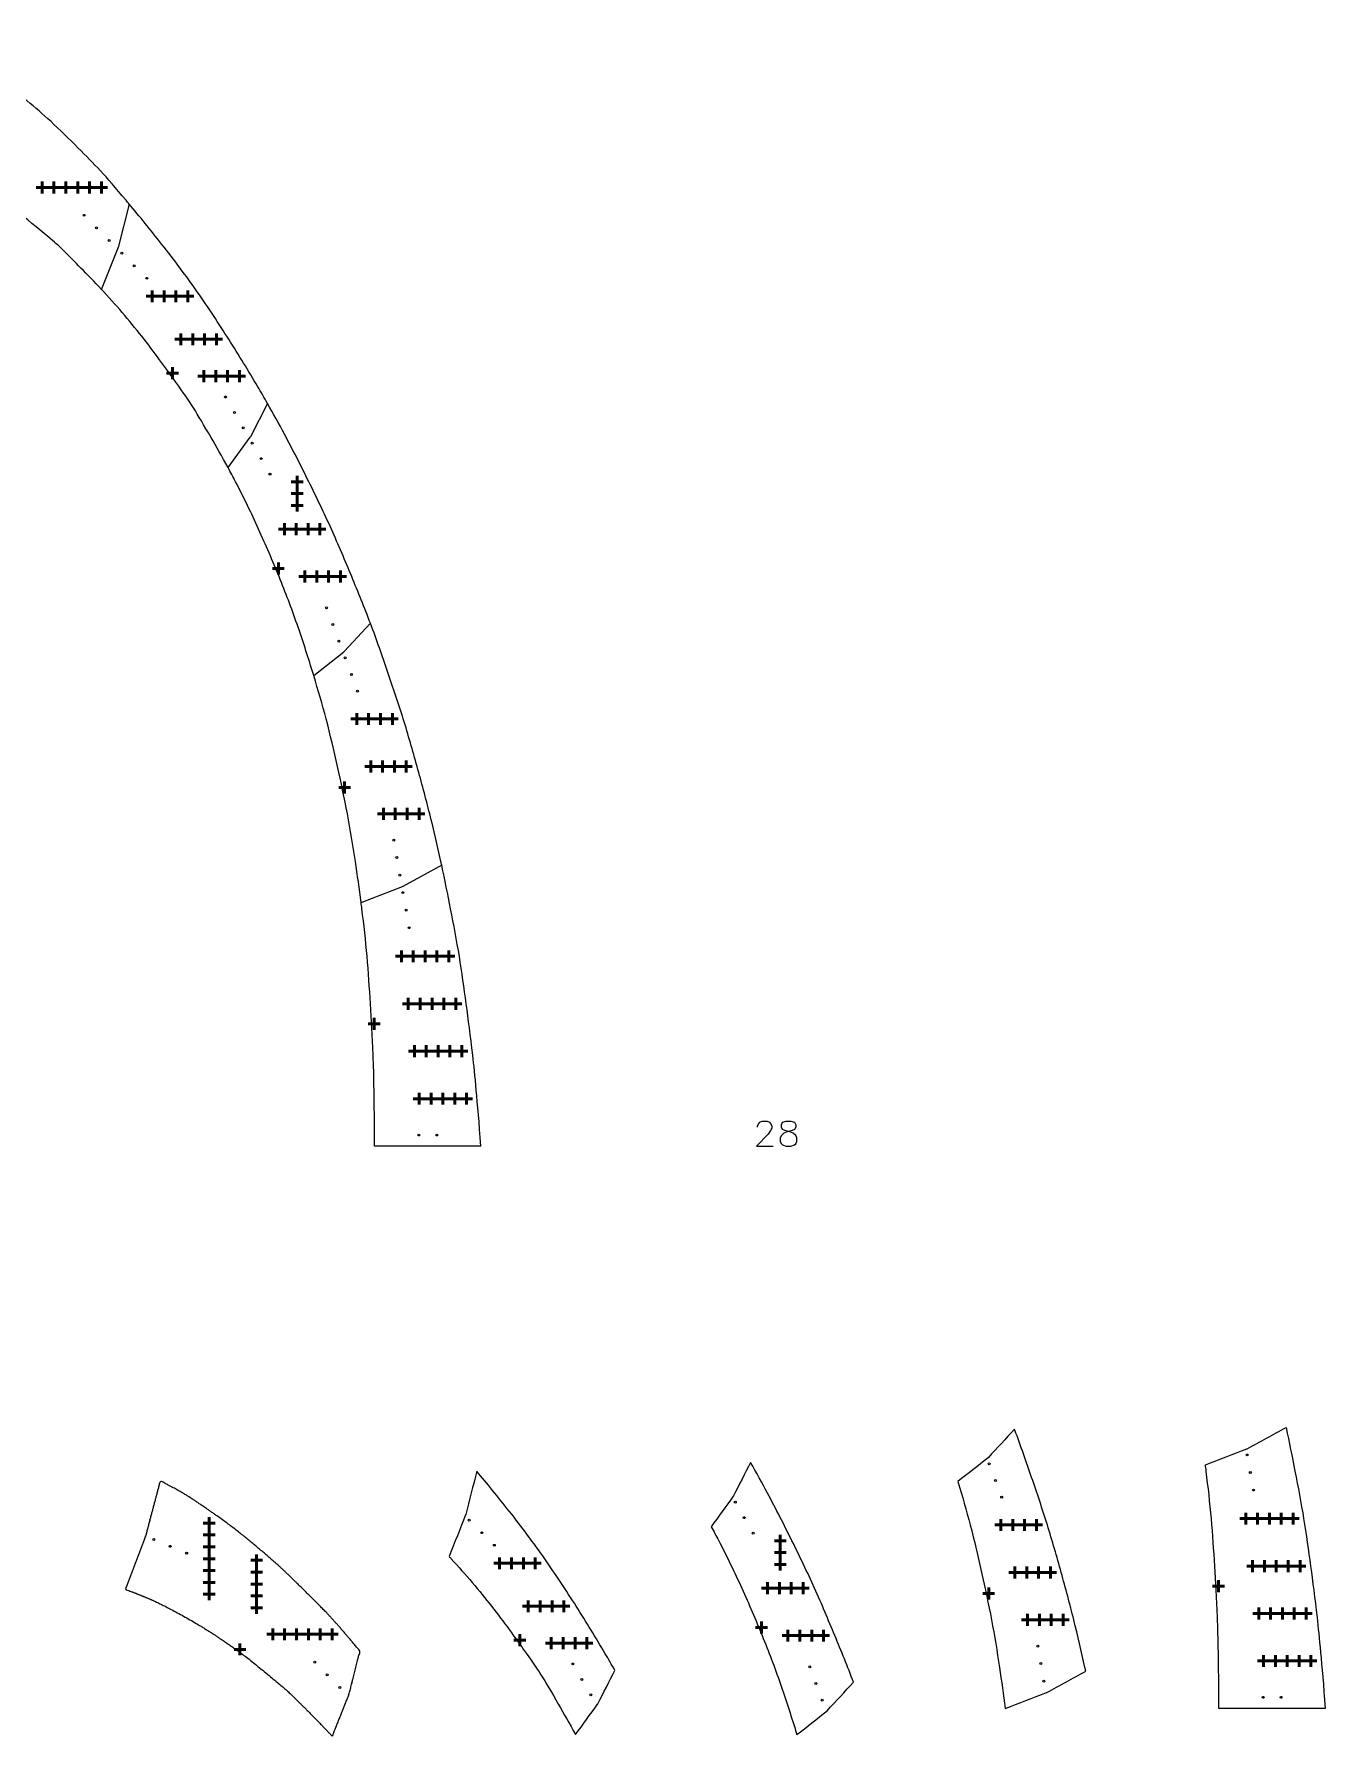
# Model space of a CAD drawing. Header units: inches. Extents: x -241 to 10140, y -1696 to 865.
# Drawn here: x 7964 to 8399, y -4 to 570 of the extents above; entities that cross this region are included whole.
import ezdxf

# ---------------------------------------------------------------- set-up
doc = ezdxf.new("R2010")
doc.units = ezdxf.units.IN
doc.header["$MEASUREMENT"] = 0
doc.header["$PDMODE"] = 2
doc.header["$PDSIZE"] = 2
for name, color, linetype, lineweight in [('Annotation', 7, 'Continuous', 9), ('Drilling', 3, 'Continuous', 13), ('Engrave', 4, 'Continuous', 50)]:
    doc.layers.add(name, color=color, linetype=linetype, lineweight=lineweight)

# ---------------------------------------------------------------- blocks, each defined once
blk = doc.blocks.new('*U2946')
at = {"layer": 'Engrave'}
blk.add_point((0, 0), dxfattribs=at)
blk = doc.blocks.new('*U2947')
at = {"layer": 'Engrave', "color": 0, "linetype": 'ByBlock', "lineweight": -2, "transparency": 16777216}
for p in [(0, 0), (4, 0), (8, 0), (12, 0), (16, 0)]:
    blk.add_blockref('*U2946', p, dxfattribs=at)
blk = doc.blocks.new('*U2948')
at = {"layer": 'Engrave'}
blk.add_point((0, 0), dxfattribs=at)
blk = doc.blocks.new('*U2949')
at = {"layer": 'Engrave', "color": 0, "linetype": 'ByBlock', "lineweight": -2, "transparency": 16777216}
for p in [(0, 0), (4, 0), (8, 0), (12, 0), (16, 0)]:
    blk.add_blockref('*U2948', p, dxfattribs=at)
blk = doc.blocks.new('*U2950')
at = {"layer": 'Engrave'}
blk.add_point((0, 0), dxfattribs=at)
blk = doc.blocks.new('*U2951')
at = {"layer": 'Engrave', "color": 0, "linetype": 'ByBlock', "lineweight": -2, "transparency": 16777216}
for p in [(0, 0), (4, 0), (8, 0), (12, 0), (16, 0)]:
    blk.add_blockref('*U2950', p, dxfattribs=at)
blk = doc.blocks.new('*U2952')
at = {"layer": 'Engrave'}
blk.add_point((0, 0), dxfattribs=at)
blk = doc.blocks.new('*U2953')
at = {"layer": 'Engrave', "color": 0, "linetype": 'ByBlock', "lineweight": -2, "transparency": 16777216}
for p in [(0, 0), (4, 0), (8, 0), (12, 0), (16, 0)]:
    blk.add_blockref('*U2952', p, dxfattribs=at)
blk = doc.blocks.new('*U2954')
at = {"layer": 'Engrave'}
blk.add_point((0, 0), dxfattribs=at)
blk = doc.blocks.new('*U2955')
at = {"layer": 'Engrave', "color": 0, "linetype": 'ByBlock', "lineweight": -2, "transparency": 16777216}
for p in [(0, 0), (4, 0), (8, 0), (12, 0)]:
    blk.add_blockref('*U2954', p, dxfattribs=at)
blk = doc.blocks.new('*U2956')
at = {"layer": 'Engrave'}
blk.add_point((0, 0), dxfattribs=at)
blk = doc.blocks.new('*U2957')
at = {"layer": 'Engrave', "color": 0, "linetype": 'ByBlock', "lineweight": -2, "transparency": 16777216}
for p in [(0, 0), (4, 0), (8, 0), (12, 0)]:
    blk.add_blockref('*U2956', p, dxfattribs=at)
blk = doc.blocks.new('*U2958')
at = {"layer": 'Engrave'}
blk.add_point((0, 0), dxfattribs=at)
blk = doc.blocks.new('*U2959')
at = {"layer": 'Engrave', "color": 0, "linetype": 'ByBlock', "lineweight": -2, "transparency": 16777216}
for p in [(0, 0), (4, 0), (8, 0), (12, 0)]:
    blk.add_blockref('*U2958', p, dxfattribs=at)
blk = doc.blocks.new('*U2960')
at = {"layer": 'Engrave'}
blk.add_point((0, 0), dxfattribs=at)
blk = doc.blocks.new('*U2961')
at = {"layer": 'Engrave', "color": 0, "linetype": 'ByBlock', "lineweight": -2, "transparency": 16777216}
for p in [(0, 0), (4, 0), (8, 0), (12, 0)]:
    blk.add_blockref('*U2960', p, dxfattribs=at)
blk = doc.blocks.new('*U2962')
at = {"layer": 'Engrave'}
blk.add_point((0, 0), dxfattribs=at)
blk = doc.blocks.new('*U2963')
at = {"layer": 'Engrave', "color": 0, "linetype": 'ByBlock', "lineweight": -2, "transparency": 16777216}
for p in [(0, 0), (4, 0), (8, 0), (12, 0)]:
    blk.add_blockref('*U2962', p, dxfattribs=at)
blk = doc.blocks.new('*U2964')
at = {"layer": 'Engrave'}
blk.add_point((0, 0), dxfattribs=at)
blk = doc.blocks.new('*U2965')
at = {"layer": 'Engrave', "color": 0, "linetype": 'ByBlock', "lineweight": -2, "transparency": 16777216}
for p in [(0, 0), (4, 0), (8, 0), (12, 0)]:
    blk.add_blockref('*U2964', p, dxfattribs=at)
blk = doc.blocks.new('*U2966')
at = {"layer": 'Engrave'}
blk.add_point((0, 0), dxfattribs=at)
blk = doc.blocks.new('*U2967')
at = {"layer": 'Engrave', "color": 0, "linetype": 'ByBlock', "lineweight": -2, "transparency": 16777216}
for p in [(0, 0), (4, 0), (8, 0), (12, 0)]:
    blk.add_blockref('*U2966', p, dxfattribs=at)
blk = doc.blocks.new('*U2968')
at = {"layer": 'Engrave'}
blk.add_point((0, 0), dxfattribs=at)
blk = doc.blocks.new('*U2969')
at = {"layer": 'Engrave', "color": 0, "linetype": 'ByBlock', "lineweight": -2, "transparency": 16777216}
for p in [(0, 0), (4, 0), (8, 0), (12, 0), (16, 0), (20, 0)]:
    blk.add_blockref('*U2968', p, dxfattribs=at)
blk = doc.blocks.new('*U2970')
at = {"layer": 'Engrave'}
blk.add_point((0, 0), dxfattribs=at)
blk = doc.blocks.new('*U2971')
at = {"layer": 'Engrave', "color": 0, "linetype": 'ByBlock', "lineweight": -2, "transparency": 16777216}
for p in [(0, 0), (4, 0), (8, 0)]:
    blk.add_blockref('*U2970', p, dxfattribs=at)
blk = doc.blocks.new('*U2974')
at = {"layer": 'Engrave'}
blk.add_point((0, 0), dxfattribs=at)
blk = doc.blocks.new('*U2975')
at = {"layer": 'Engrave', "color": 0, "linetype": 'ByBlock', "lineweight": -2, "transparency": 16777216}
for p in [(0, 0), (4, 0), (8, 0), (12, 0)]:
    blk.add_blockref('*U2974', p, dxfattribs=at)
blk = doc.blocks.new('*U3109')
at = {"layer": 'Engrave'}
blk.add_point((0, 0), dxfattribs=at)
blk = doc.blocks.new('*U3111')
at = {"layer": 'Engrave', "color": 0, "linetype": 'ByBlock', "lineweight": -2, "transparency": 16777216}
for p in [(0, 0), (4, 0), (8, 0), (12, 0)]:
    blk.add_blockref('*U3109', p, dxfattribs=at)
blk = doc.blocks.new('*U3112')
at = {"layer": 'Engrave'}
blk.add_point((0, 0), dxfattribs=at)
blk = doc.blocks.new('*U3113')
at = {"layer": 'Engrave', "color": 0, "linetype": 'ByBlock', "lineweight": -2, "transparency": 16777216}
for p in [(0, 0), (4, 0), (8, 0), (12, 0)]:
    blk.add_blockref('*U3112', p, dxfattribs=at)
blk = doc.blocks.new('*U3114')
at = {"layer": 'Engrave'}
blk.add_point((0, 0), dxfattribs=at)
blk = doc.blocks.new('*U3115')
at = {"layer": 'Engrave', "color": 0, "linetype": 'ByBlock', "lineweight": -2, "transparency": 16777216}
for p in [(0, 0), (4, 0), (8, 0), (12, 0)]:
    blk.add_blockref('*U3114', p, dxfattribs=at)
blk = doc.blocks.new('*U3124')
at = {"layer": 'Engrave'}
blk.add_point((0, 0), dxfattribs=at)
blk = doc.blocks.new('*U3126')
at = {"layer": 'Engrave', "color": 0, "linetype": 'ByBlock', "lineweight": -2, "transparency": 16777216}
for p in [(0, 0), (4, 0), (8, 0), (12, 0)]:
    blk.add_blockref('*U3124', p, dxfattribs=at)
blk = doc.blocks.new('*U3127')
at = {"layer": 'Engrave'}
blk.add_point((0, 0), dxfattribs=at)
blk = doc.blocks.new('*U3128')
at = {"layer": 'Engrave', "color": 0, "linetype": 'ByBlock', "lineweight": -2, "transparency": 16777216}
for p in [(0, 0), (4, 0), (8, 0), (12, 0)]:
    blk.add_blockref('*U3127', p, dxfattribs=at)
blk = doc.blocks.new('*U3129')
at = {"layer": 'Engrave'}
blk.add_point((0, 0), dxfattribs=at)
blk = doc.blocks.new('*U3130')
at = {"layer": 'Engrave', "color": 0, "linetype": 'ByBlock', "lineweight": -2, "transparency": 16777216}
for p in [(0, 0), (4, 0), (8, 0)]:
    blk.add_blockref('*U3129', p, dxfattribs=at)
blk = doc.blocks.new('*U3139')
at = {"layer": 'Engrave'}
blk.add_point((0, 0), dxfattribs=at)
blk = doc.blocks.new('*U3141')
at = {"layer": 'Engrave', "color": 0, "linetype": 'ByBlock', "lineweight": -2, "transparency": 16777216}
for p in [(0, 0), (4, 0), (8, 0), (12, 0)]:
    blk.add_blockref('*U3139', p, dxfattribs=at)
blk = doc.blocks.new('*U3142')
at = {"layer": 'Engrave'}
blk.add_point((0, 0), dxfattribs=at)
blk = doc.blocks.new('*U3143')
at = {"layer": 'Engrave', "color": 0, "linetype": 'ByBlock', "lineweight": -2, "transparency": 16777216}
for p in [(0, 0), (4, 0), (8, 0), (12, 0)]:
    blk.add_blockref('*U3142', p, dxfattribs=at)
blk = doc.blocks.new('*U3144')
at = {"layer": 'Engrave'}
blk.add_point((0, 0), dxfattribs=at)
blk = doc.blocks.new('*U3145')
at = {"layer": 'Engrave', "color": 0, "linetype": 'ByBlock', "lineweight": -2, "transparency": 16777216}
for p in [(0, 0), (4, 0), (8, 0), (12, 0)]:
    blk.add_blockref('*U3144', p, dxfattribs=at)
blk = doc.blocks.new('*U3156')
at = {"layer": 'Engrave'}
blk.add_point((0, 0), dxfattribs=at)
blk = doc.blocks.new('*U3158')
at = {"layer": 'Engrave', "color": 0, "linetype": 'ByBlock', "lineweight": -2, "transparency": 16777216}
for p in [(0, 0), (4, 0), (8, 0), (12, 0), (16, 0)]:
    blk.add_blockref('*U3156', p, dxfattribs=at)
blk = doc.blocks.new('*U3159')
at = {"layer": 'Engrave'}
blk.add_point((0, 0), dxfattribs=at)
blk = doc.blocks.new('*U3160')
at = {"layer": 'Engrave', "color": 0, "linetype": 'ByBlock', "lineweight": -2, "transparency": 16777216}
for p in [(0, 0), (4, 0), (8, 0), (12, 0), (16, 0)]:
    blk.add_blockref('*U3159', p, dxfattribs=at)
blk = doc.blocks.new('*U3161')
at = {"layer": 'Engrave'}
blk.add_point((0, 0), dxfattribs=at)
blk = doc.blocks.new('*U3162')
at = {"layer": 'Engrave', "color": 0, "linetype": 'ByBlock', "lineweight": -2, "transparency": 16777216}
for p in [(0, 0), (4, 0), (8, 0), (12, 0), (16, 0)]:
    blk.add_blockref('*U3161', p, dxfattribs=at)
blk = doc.blocks.new('*U3163')
at = {"layer": 'Engrave'}
blk.add_point((0, 0), dxfattribs=at)
blk = doc.blocks.new('*U3164')
at = {"layer": 'Engrave', "color": 0, "linetype": 'ByBlock', "lineweight": -2, "transparency": 16777216}
for p in [(0, 0), (4, 0), (8, 0), (12, 0), (16, 0)]:
    blk.add_blockref('*U3163', p, dxfattribs=at)
blk = doc.blocks.new('*U3919')
at = {"layer": 'Engrave'}
blk.add_point((0, 0), dxfattribs=at)
blk = doc.blocks.new('*U3921')
at = {"layer": 'Engrave', "color": 0, "linetype": 'ByBlock', "lineweight": -2, "transparency": 16777216}
for p in [(0, 0), (4, 0), (8, 0), (12, 0), (16, 0), (20, 0)]:
    blk.add_blockref('*U3919', p, dxfattribs=at)
blk = doc.blocks.new('*U3922')
at = {"layer": 'Engrave'}
blk.add_point((0, 0), dxfattribs=at)
blk = doc.blocks.new('*U3923')
at = {"layer": 'Engrave', "color": 0, "linetype": 'ByBlock', "lineweight": -2, "transparency": 16777216}
for p in [(0, 0), (4, 0), (8, 0), (12, 0), (16, 0), (20, 0), (24, 0)]:
    blk.add_blockref('*U3922', p, dxfattribs=at)
blk = doc.blocks.new('*U3924')
at = {"layer": 'Engrave'}
blk.add_point((0, 0), dxfattribs=at)
blk = doc.blocks.new('*U3925')
at = {"layer": 'Engrave', "color": 0, "linetype": 'ByBlock', "lineweight": -2, "transparency": 16777216}
for p in [(0, 0), (4, 0), (8, 0), (12, 0), (16, 0)]:
    blk.add_blockref('*U3924', p, dxfattribs=at)

msp = doc.modelspace()

# ---------------------------------------------------------------- linework, layer by layer
for p, q in [((7995.92405, 512.3856), (7992.22264, 497.76486)), ((7986.5824, 483.63497), (7992.18175, 497.63902)), ((7992.18175, 497.63902), (7992.22264, 497.76486)), ((8042.49361, 445.22964), (8036.74547, 433.94157)), ((8029.21509, 423.56106), (8036.66323, 433.80737)), ((8036.66323, 433.80737), (8036.74547, 433.94157)), ((8077.19769, 371.10966), (8068.37978, 361.6007)), ((8058.09537, 353.45165), (8068.26686, 361.49632)), ((8068.37978, 361.6007), (8068.26686, 361.49632)), ((8101.24032, 289.5139), (8088.12681, 282.3698)), ((8074.05649, 276.98198), (8088.00545, 282.31385)), ((8088.12681, 282.3698), (8088.00545, 282.31385)), ((8114.48131, 194.83764), (8078.63014, 194.83764))]:
    msp.add_line(p, q)
at = {"transparency": 33554687}
for points, knots in [([(7995.92405, 512.3856), (7995.54729, 512.83723), (7991.56691, 517.59695), (7985.98562, 524.05714), (7979.15944, 530.83764), (7969.02162, 540.90761), (7961.92969, 546.83764), (7952.25921, 554.92376), (7940.6068, 562.83764), (7936.88801, 565.3633), (7931.17707, 568.41146), (7928.56321, 569.74186)], [18.897872661, 18.897872661, 18.897872661, 18.897872661, 19, 20, 21, 22, 23, 24, 25, 26, 26.393493766, 26.393493766, 26.393493766, 26.393493766]), ([(8042.49361, 445.22964), (8041.42751, 447.09897), (8037.25287, 454.30164), (8029.55813, 466.83764), (8019.09877, 482.83764), (8007.5308, 498.29296), (7999.23634, 508.41494), (7995.92405, 512.3856)], [14.649500422, 14.649500422, 14.649500422, 14.649500422, 15, 16, 17, 18, 18.897872661, 18.897872661, 18.897872661, 18.897872661]), ([(8077.19769, 371.10966), (8075.2121, 376.35232), (8070.88165, 386.92831), (8064.22332, 402.83764), (8056.48431, 418.83764), (8049.33513, 432.9683), (8044.46919, 441.76564), (8042.49361, 445.22964)], [10.017001381, 10.017001381, 10.017001381, 10.017001381, 11, 12, 13, 14, 14.649500422, 14.649500422, 14.649500422, 14.649500422]), ([(8101.24032, 289.5139), (8101.14519, 289.95515), (8099.89325, 295.72972), (8097.29932, 306.83764), (8092.98051, 322.83764), (8088.42149, 338.83764), (8083.00494, 354.83764), (8079.28342, 365.59498), (8077.23203, 371.01898), (8077.19769, 371.10966)], [4.917266477, 4.917266477, 4.917266477, 4.917266477, 5, 6, 7, 8, 9, 10, 10.017001381, 10.017001381, 10.017001381, 10.017001381]), ([(8114.48131, 194.83764), (8113.21141, 210.83764), (8111.67744, 226.83764), (8109.50206, 242.83764), (8107.32668, 258.83764), (8104.36196, 274.39639), (8102.295, 284.62181), (8101.24032, 289.5139)], [0, 0, 0, 0, 1, 2, 3, 4, 4.917266477, 4.917266477, 4.917266477, 4.917266477]), ([(8358.68185, 87.41824), (8358.77338, 86.70346), (8359.53863, 80.65535), (8360.83649, 69.2739), (8361.84667, 53.2739), (8362.8565, 37.27955), (8363.15311, 21.29087), (8363.25551, 5.2739), (8375.20589, 5.2739), (8387.15628, 5.2739), (8399.10667, 5.2739), (8397.83677, 21.2739), (8396.3028, 37.2739), (8394.12742, 53.2739), (8391.95204, 69.2739), (8388.98732, 84.83265), (8386.92036, 95.05807), (8385.86568, 99.95016), (8381.49451, 97.5688), (8377.12334, 95.18743), (8372.75217, 92.80606), (8372.71172, 92.78741), (8372.67126, 92.76876), (8372.63081, 92.75012), (8367.98116, 90.97283), (8363.3315, 89.19553), (8358.68185, 87.41824)], [0, 0, 0, 0, 0.134021537, 1.134021537, 2.134021537, 3.134021537, 4.13296099, 4.13296099, 4.13296099, 5.13296099, 5.13296099, 5.13296099, 6.13296099, 7.13296099, 8.13296099, 9.13296099, 10.050227467, 10.050227467, 10.050227467, 11.050227467, 11.050227467, 11.050227467, 12.050227467, 12.050227467, 12.050227467, 13.050227467, 13.050227467, 13.050227467, 13.050227467])]:
    msp.add_open_spline(points, degree=3, knots=knots, dxfattribs=at)
for points, knots in [([(7986.5824, 483.63497), (7981.85621, 488.69612), (7971.60645, 498.83764), (7971.60645, 498.83764), (7957.68303, 510.48716), (7951.35016, 514.83764), (7942.74302, 520.75047), (7928.39286, 528.58696), (7923.55872, 530.55335), (7919.52933, 532.19239), (7916.85872, 533.17154)], [18.048793419, 18.048793419, 18.048793419, 18.048793419, 18.998939453, 19.998939453, 20.998939453, 21.998939453, 22.998939453, 23.998939453, 24.998939453, 25.620005231, 25.620005231, 25.620005231, 25.620005231]), ([(8029.21509, 423.56106), (8027.20213, 427.24163), (8022.33852, 435.76446), (8017.4127, 444.19867), (8012.75293, 450.83764), (8001.22713, 466.83764), (7992.03702, 477.77019), (7986.83038, 483.36941), (7986.5824, 483.63497)], [13.295965542, 13.295965542, 13.295965542, 13.295965542, 13.998939453, 14.998939453, 15.998939453, 16.998939453, 17.998939453, 18.048793419, 18.048793419, 18.048793419, 18.048793419]), ([(8058.09537, 353.45165), (8057.95464, 353.91365), (8056.18272, 359.70898), (8052.64025, 370.83764), (8046.50812, 386.83764), (8039.64996, 402.83764), (8033.78376, 415.08844), (8030.06562, 422.00591), (8029.21509, 423.56106)], [8.912315568, 8.912315568, 8.912315568, 8.912315568, 8.998939453, 9.998939453, 10.998939453, 11.998939453, 12.998939453, 13.295965542, 13.295965542, 13.295965542, 13.295965542]), ([(8074.05649, 276.98198), (8073.46503, 281.60053), (8072.09185, 291.55242), (8069.57499, 306.83764), (8066.16463, 322.83764), (8062.56341, 338.37564), (8059.57916, 348.58031), (8058.09537, 353.45165)], [4.13296099, 4.13296099, 4.13296099, 4.13296099, 4.998939453, 5.998939453, 6.998939453, 7.998939453, 8.912315568, 8.912315568, 8.912315568, 8.912315568]), ([(8078.63014, 194.83764), (8078.52775, 210.8546), (8078.23114, 226.84329), (8077.22131, 242.83764), (8076.21112, 258.83764), (8074.91327, 270.21908), (8074.14802, 276.2672), (8074.05649, 276.98198)], [0, 0, 0, 0, 0.998939453, 1.998939453, 2.998939453, 3.998939453, 4.13296099, 4.13296099, 4.13296099, 4.13296099]), ([(8305.1348, 10.60577), (8300.48514, 8.82848), (8295.83549, 7.05119), (8291.18583, 5.2739), (8290.59437, 9.89245), (8289.22119, 19.84433), (8286.70433, 35.12955), (8283.29397, 51.12955), (8279.69276, 66.66756), (8276.70851, 76.87223), (8275.22471, 81.74357), (8278.61521, 84.42513), (8282.00571, 87.10668), (8285.39621, 89.78824), (8285.43384, 89.82303), (8285.47148, 89.85782), (8285.50912, 89.89261), (8288.44842, 93.06227), (8291.38773, 96.23192), (8294.32703, 99.40157), (8294.36137, 99.3109), (8296.41277, 93.88689), (8300.13428, 83.12955), (8305.55083, 67.12955), (8310.10986, 51.12955), (8314.42866, 35.12955), (8317.02259, 24.02164), (8318.27454, 18.24706), (8318.36967, 17.80582), (8313.99849, 15.42445), (8309.62732, 13.04308), (8305.25615, 10.66172), (8305.2157, 10.64307), (8305.17525, 10.62442), (8305.1348, 10.60577)], [0, 0, 0, 0, 1, 1, 1, 1.865978463, 2.865978463, 3.865978463, 4.865978463, 5.779354579, 5.779354579, 5.779354579, 6.779354579, 6.779354579, 6.779354579, 7.779354579, 7.779354579, 7.779354579, 8.779354579, 8.779354579, 8.779354579, 8.796355959, 9.796355959, 10.796355959, 11.796355959, 12.796355959, 13.796355959, 13.879089482, 13.879089482, 13.879089482, 14.879089482, 14.879089482, 14.879089482, 15.879089482, 15.879089482, 15.879089482, 15.879089482]), ([(8199.52892, 76.79902), (8199.55634, 76.84376), (8199.58375, 76.88849), (8199.61116, 76.93322), (8201.52721, 80.69591), (8203.44326, 84.4586), (8205.35931, 88.22129), (8207.33488, 84.75729), (8212.20083, 75.95996), (8219.35, 61.82929), (8227.08902, 45.82929), (8233.74735, 29.91996), (8238.07779, 19.34397), (8240.06338, 14.10131), (8237.12408, 10.93166), (8234.18478, 7.762), (8231.24547, 4.59235), (8231.20783, 4.55755), (8231.1702, 4.52276), (8231.13256, 4.48797), (8227.74206, 1.80642), (8224.35156, -0.87514), (8220.96106, -3.55669), (8220.82034, -3.0947), (8219.04841, 2.70063), (8215.50595, 13.82929), (8209.37382, 29.82929), (8202.51566, 45.82929), (8196.64946, 58.08009), (8192.93131, 64.99757), (8192.08079, 66.55271), (8194.5635, 69.96815), (8197.04621, 73.38358), (8199.52892, 76.79902)], [0, 0, 0, 0, 1, 1, 1, 2, 2, 2, 2.649500422, 3.649500422, 4.649500422, 5.649500422, 6.632499042, 6.632499042, 6.632499042, 7.632499042, 7.632499042, 7.632499042, 8.632499042, 8.632499042, 8.632499042, 9.632499042, 9.632499042, 9.632499042, 9.719122926, 10.719122926, 11.719122926, 12.719122926, 13.719122926, 14.016149016, 14.016149016, 14.016149016, 15.016149016, 15.016149016, 15.016149016, 15.016149016]), ([(8109.35298, 70.64711), (8110.58678, 75.52069), (8111.82058, 80.39427), (8113.05438, 85.26785), (8116.36668, 81.29719), (8124.66114, 71.17521), (8136.22911, 55.71989), (8146.68847, 39.71989), (8154.3832, 27.18389), (8158.55784, 19.98122), (8159.62395, 18.11189), (8157.7079, 14.3492), (8155.79185, 10.58651), (8153.8758, 6.82382), (8153.84839, 6.77909), (8153.82098, 6.73436), (8153.79356, 6.68962), (8151.31085, 3.27418), (8148.82814, -0.14125), (8146.34543, -3.55669), (8144.33247, 0.12388), (8139.46886, 8.64671), (8134.54304, 17.08092), (8129.88327, 23.71989), (8118.35747, 39.71989), (8109.16735, 50.65244), (8103.96072, 56.25166), (8103.71274, 56.51722), (8105.57919, 61.18524), (8107.44564, 65.85325), (8109.31209, 70.52127), (8109.32572, 70.56322), (8109.33935, 70.60517), (8109.35298, 70.64711)], [0, 0, 0, 0, 1, 1, 1, 1.897872661, 2.897872661, 3.897872661, 4.897872661, 5.248372239, 5.248372239, 5.248372239, 6.248372239, 6.248372239, 6.248372239, 7.248372239, 7.248372239, 7.248372239, 8.248372239, 8.248372239, 8.248372239, 8.95134615, 9.95134615, 10.95134615, 11.95134615, 12.95134615, 13.001200116, 13.001200116, 13.001200116, 14.001200116, 14.001200116, 14.001200116, 15.001200116, 15.001200116, 15.001200116, 15.001200116])]:
    msp.add_open_spline(points, degree=3, knots=knots)
msp.add_rational_spline([(8069.94249, 9.88256), (8068.07604, 5.21454), (8066.20959, 0.54652), (8064.34313, -4.1215), (8059.61695, 0.93965), (8049.36718, 11.08117), (8049.36718, 11.08117), (8035.44376, 22.73069), (8029.1109, 27.08117), (8020.50375, 32.99401), (8006.1536, 40.8305), (8001.31945, 42.79688), (7997.29006, 44.43592), (7994.61945, 45.41508), (7996.87968, 51.39309), (7999.13991, 57.3711), (8001.40014, 63.3491), (8001.41234, 63.38137), (8001.42285, 63.41423), (8001.43166, 63.44759), (8003.06242, 69.62686), (8004.69318, 75.80612), (8006.32395, 81.98539), (8008.9378, 80.655), (8014.64874, 77.60684), (8018.36754, 75.08117), (8030.01994, 67.1673), (8039.69043, 59.08117), (8046.78235, 53.15114), (8056.92017, 43.08117), (8063.74635, 36.30067), (8069.32764, 29.84048), (8073.30803, 25.08077), (8073.68478, 24.62913), (8072.45098, 19.75555), (8071.21718, 14.88197), (8069.98337, 10.0084), (8069.96975, 9.96645), (8069.95612, 9.9245), (8069.94249, 9.88256)], [1, 1, 1, 1, 1, 1, 1, 1, 1, 1, 1, 1, 1, 1, 1, 1, 1, 0.999108350251, 0.999108350251, 1, 1, 1, 1, 1, 1, 1, 1, 1, 1, 1, 1, 1, 1, 1, 1, 1, 1, 1, 1, 1], degree=3, knots=[0, 0, 0, 0, 1, 1, 1, 1.950146034, 2.950146034, 3.950146034, 4.950146034, 5.950146034, 6.950146034, 7.950146034, 8.571211812, 8.571211812, 8.571211812, 9.571211812, 9.571211812, 9.571211812, 9.674663168, 9.674663168, 9.674663168, 10.674663168, 10.674663168, 10.674663168, 11.068156934, 12.068156934, 13.068156934, 14.068156934, 15.068156934, 16.068156934, 17.068156934, 18.068156934, 18.170284272, 18.170284272, 18.170284272, 19.170284272, 19.170284272, 19.170284272, 20.170284272, 20.170284272, 20.170284272, 20.170284272])
at = {"layer": 'Annotation'}
msp.add_lwpolyline([(8207.70151, 201.26784), (8207.70151, 201.66973), (8208.1034, 202.47351), (8208.50529, 202.8754), (8209.30906, 203.27728), (8210.91662, 203.27728), (8211.72039, 202.8754), (8212.12228, 202.47351), (8212.52417, 201.66973), (8212.52417, 200.86596), (8212.12228, 200.06218), (8211.3185, 198.85652), (8207.29962, 194.83764), (8212.92606, 194.83764)], dxfattribs=at)
msp.add_lwpolyline([(8217.34682, 194.83764), (8218.95438, 194.83764), (8220.16004, 195.23952), (8220.56193, 195.64141), (8220.96382, 196.44519), (8220.96382, 197.65085), (8220.56193, 198.45463), (8219.75815, 199.2584), (8218.55249, 199.66029), (8216.94494, 200.06218), (8216.14116, 200.46407), (8215.73927, 201.26784), (8215.73927, 202.07162), (8216.14116, 202.8754), (8217.34682, 203.27728), (8218.95438, 203.27728), (8220.16004, 202.8754), (8220.56193, 202.07162), (8220.56193, 201.26784), (8220.16004, 200.46407), (8219.35626, 200.06218), (8217.74871, 199.66029), (8216.54305, 199.2584), (8215.73927, 198.45463), (8215.33738, 197.65085), (8215.33738, 196.44519), (8215.73927, 195.64141), (8216.14116, 195.23952)], close=True, dxfattribs=at)
at = {"layer": 'Drilling'}
for centre in [(7980.65973, 508.62998), (7984.89713, 504.3821), (7989.13452, 500.13422), (7993.37192, 495.88634), (7997.60932, 491.63846), (8001.84671, 487.39059), (8028.35435, 447.38573), (8031.35435, 442.18958), (8034.35435, 436.99343), (8037.35435, 431.79727), (8040.35435, 426.60112), (8043.35435, 421.40497), (8062.41735, 376.33966), (8064.50902, 370.71606), (8066.60069, 365.09246), (8068.69236, 359.46885), (8070.78403, 353.84525), (8072.87571, 348.22165), (8085.05465, 298.02199), (8086.09215, 292.11237), (8087.12965, 286.20275), (8088.16715, 280.29313), (8089.20466, 274.38351), (8090.24216, 268.47389), (8093.55573, 198.58764), (8099.55573, 198.58764), (8285.82171, 87.76077), (8372.79252, 90.72939), (8287.91338, 82.13717), (8373.83002, 84.81977), (8200.22005, 74.78893), (8290.00505, 76.51357), (8374.86752, 78.91016), (8110.50226, 68.76859), (8203.22005, 69.59277), (8114.73965, 64.52071), (8206.22005, 64.39662), (8004.18441, 62.24301), (8009.72106, 59.93098), (8015.25771, 57.61894), (8118.97705, 60.27284), (8302.184, 26.3139), (8058.42047, 20.87351), (8145.48469, 20.26798), (8225.28304, 19.33131), (8303.2215, 20.40428), (8062.65786, 16.62563), (8066.89526, 12.37776), (8148.48469, 15.07183), (8227.37472, 13.70771), (8304.259, 14.49467), (8151.48469, 9.87568), (8229.46639, 8.08411), (8378.18109, 9.0239), (8384.18109, 9.0239)]:
    msp.add_circle(centre, 0.3225, dxfattribs=at)
at = {"layer": 'Engrave'}
for p in [(8010.46105, 455.42111), (8046.17315, 389.55114), (8068.50776, 315.73128), (8078.46873, 236.04044), (8285.63711, 44.02319), (8363.0941, 46.47671), (8209.03885, 32.54279), (8127.59139, 28.30336), (8033.22968, 25.20166)]:
    msp.add_point(p, dxfattribs=at)

# ---------------------------------------------------------------- block references
for name, p in [('*U2969', (7966.52006, 518.0345)), ('*U2967', (8003.63071, 481.32544)), ('*U2965', (8013.30444, 466.83764)), ('*U2975', (8021.04402, 454.39702)), ('*U2963', (8048.20561, 402.83764)), ('*U2961', (8055.10706, 386.83764)), ('*U2959', (8072.61009, 338.83764)), ('*U2957', (8077.30846, 322.83764)), ('*U2955', (8081.59217, 306.83764)), ('*U2953', (8087.63369, 258.83764)), ('*U2951', (8089.96993, 242.83764)), ('*U2949', (8092.02442, 226.83764)), ('*U2947', (8093.63526, 210.83764)), ('*U3145', (8289.73943, 67.12955)), ('*U3164', (8372.25905, 69.2739)), ('*U3113', (8120.76105, 54.20769)), ('*U3143', (8294.43781, 51.12955)), ('*U3162', (8374.59529, 53.2739)), ('*U3128', (8211.07131, 45.82929)), ('*U3111', (8130.43478, 39.71989)), ('*U3141', (8298.72151, 35.12955)), ('*U3160', (8376.64978, 37.2739)), ('*U3921', (8044.28079, 30.27804)), ('*U3115', (8138.17436, 27.27927)), ('*U3126', (8217.97276, 29.82929)), ('*U3158', (8378.26062, 21.2739))]:
    msp.add_blockref(name, p, dxfattribs=at)
for name, p, rotation in [('*U2971', (8052.51815, 410.83764), 90.00000000000001), ('*U3923', (8022.85555, 43.75974), 89.99999999999676), ('*U3130', (8215.38385, 53.82929), 90.00000000000001), ('*U3925', (8038.85555, 39.21384), 89.99999999999676)]:
    msp.add_blockref(name, p, dxfattribs=dict(at, rotation=rotation))

doc.saveas('drawing.dxf')
